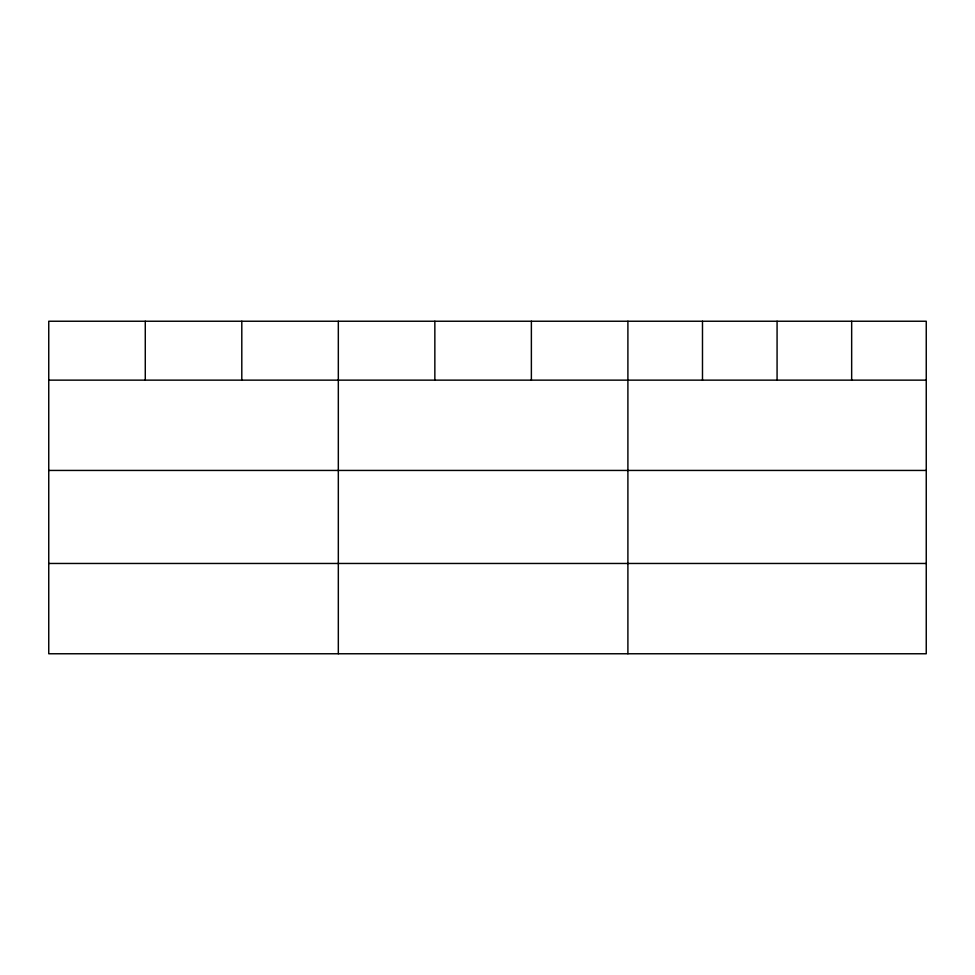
<?xml version="1.0" encoding="UTF-8"?>
<svg xmlns="http://www.w3.org/2000/svg" width="975" height="975" viewBox="0 0 975 975"><rect width="100%" height="100%" fill="white"/><g stroke="black" fill="none" stroke-linecap="round" stroke-linejoin="round"><path stroke-width="1.46" d="M926.25 470.438L926.25 321.238L48.75 321.238L48.75 653.762L926.25 653.762L926.25 470.438L48.75 470.438M48.75 380.14L926.25 380.14M48.75 563.465L926.25 563.465M851.662 321.238L851.662 380.14M777.075 321.238L777.075 380.14M702.487 321.238L702.487 380.14M627.9 321.238L627.9 653.762M531.375 321.238L531.375 380.14M434.85 321.238L434.85 380.14M338.325 321.238L338.325 653.762M241.8 321.238L241.8 380.14M145.275 321.238L145.275 380.14"/></g></svg>
